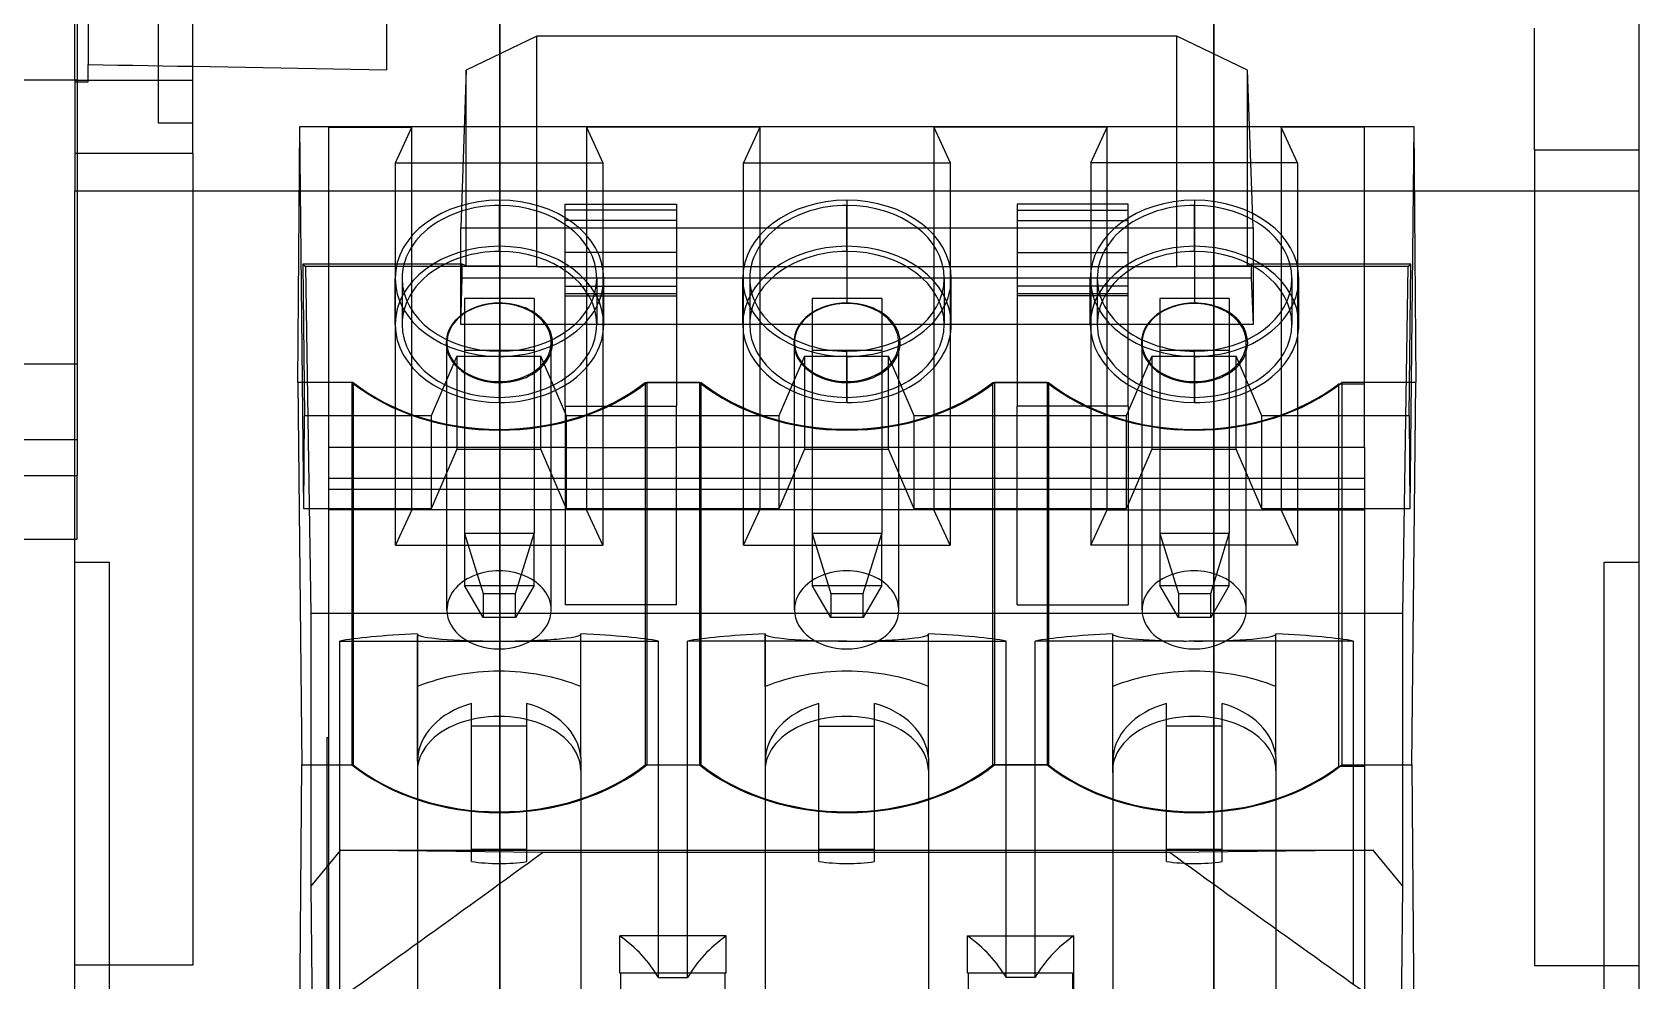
# Model space of a CAD drawing. Header units: inches. Extents: x -13.2 to 36, y -6.6 to 12.8.
# Drawn here: x -2.284 to -1.326, y 4.238 to 4.803 of the extents above; entities that cross this region are included whole.
import ezdxf

# ---------------------------------------------------------------- set-up
doc = ezdxf.new("R2010")
doc.units = ezdxf.units.IN
doc.header["$MEASUREMENT"] = 0
for name, color, linetype in [('MAIN-1', 7, 'Continuous'), ('MAIN-2', 7, 'Continuous'), ('PSYMS', 7, 'Continuous')]:
    doc.layers.add(name, color=color, linetype=linetype)

# ---------------------------------------------------------------- blocks, each defined once
blk = doc.blocks.new('2963938')
at = {"layer": 'MAIN-1'}
for p, q in [((0.88976, -1.52756), (0.88976, -1.91089)), ((0.83858, -1.91089), (0.88976, -1.91089)), ((0.88976, -1.94882), (0.88976, -1.91089)), ((0.83858, -1.94882), (0.88976, -1.94882))]:
    blk.add_line(p, q, dxfattribs=at)
at = {"layer": 'MAIN-2'}
for p, q in [((0.74202, -1.6752), (0.88976, -1.6752)), ((0.88976, -1.6752), (0.88976, -1.6752)), ((0, -1.84449), (0.88976, -1.84449)), ((0.88976, -1.88976), (0, -1.88976)), ((0.88976, -1.94882), (0.88976, -1.94882))]:
    blk.add_line(p, q, dxfattribs=at)
blk = doc.blocks.new('1085039')
at = {"layer": 'MAIN-1'}
for p, q in [((0.04175, 119.50813), (0.04175, 118.94368)), ((0.96585, 119.2077), (0.96585, 118.86843)), ((0.03381, 118.93407), (0.03381, 119.07656)), ((0.10389, 119.04163), (0.10389, 118.9426)), ((0.21946, 119.04163), (0.21946, 118.94058)), ((0.04175, 118.93337), (0.04175, 118.94368)), ((0.04175, 118.94368), (0.05063, 118.94353)), ((0.05063, 118.94353), (0.05951, 118.94337)), ((0.05951, 118.94337), (0.06838, 118.94322)), ((0.06838, 118.94322), (0.07726, 118.94306)), ((0.07726, 118.94306), (0.08614, 118.94291)), ((0.08614, 118.94291), (0.09501, 118.94275)), ((0.09501, 118.94275), (0.10389, 118.9426)), ((0.10389, 118.9426), (0.21946, 118.94058)), ((0.04175, 118.93407), (0.03381, 118.93407)), ((0.03381, 118.93407), (0.03381, 118.93337)), ((0.03381, 118.93337), (0.03381, 118.86843)), ((0.03381, 118.93337), (0.03495, 118.93337)), ((0.03495, 118.93337), (0.03608, 118.93337)), ((0.03608, 118.93337), (0.03722, 118.93337)), ((0.03722, 118.93337), (0.03835, 118.93337)), ((0.03835, 118.93337), (0.03949, 118.93337)), ((0.03949, 118.93337), (0.04062, 118.93337)), ((0.04062, 118.93337), (0.04175, 118.93337)), ((0.03381, 118.32243), (0.03381, 118.86843)), ((0.03381, 118.86843), (0.16696, 118.86843)), ((0.16696, 118.86843), (0.30011, 118.86843)), ((0.30011, 118.86843), (0.43326, 118.86843)), ((0.43326, 118.86843), (0.56641, 118.86843)), ((0.56641, 118.86843), (0.69956, 118.86843)), ((0.69956, 118.86843), (0.83271, 118.86843)), ((0.83271, 118.86843), (0.96585, 118.86843)), ((0.96585, 118.86843), (0.96585, 118.32243)), ((0.36589, 118.47426), (0.31245, 118.47426)), ((0.41934, 118.47426), (0.36589, 118.47426)), ((0.38159, 118.42466), (0.38159, 118.47426)), ((0.39897, 118.42466), (0.39897, 118.47426)), ((0.47278, 118.47426), (0.41934, 118.47426)), ((0.52622, 118.47426), (0.47278, 118.47426)), ((0.57967, 118.47426), (0.52622, 118.47426)), ((0.63311, 118.47426), (0.57967, 118.47426)), ((0.5888, 118.42466), (0.5888, 118.47426)), ((0.60601, 118.42466), (0.60601, 118.47426)), ((0.68655, 118.47426), (0.63311, 118.47426)), ((0.35855, 118.4027), (0.35855, 118.42466)), ((0.42202, 118.42466), (0.35855, 118.42466)), ((0.42202, 118.4027), (0.42202, 118.42466)), ((0.56576, 118.4027), (0.56576, 118.42466)), ((0.56576, 118.42466), (0.62905, 118.42466)), ((0.62905, 118.3805), (0.62905, 118.42466)), ((0.35855, 118.4027), (0.42202, 118.4027)), ((0.35917, 118.3805), (0.35917, 118.40225)), ((0.42131, 118.3805), (0.42131, 118.40218)), ((0.56576, 118.4027), (0.62843, 118.4027)), ((0.56638, 118.3805), (0.56638, 118.40225)), ((0.62843, 118.4027), (0.62843, 118.3805))]:
    blk.add_line(p, q, dxfattribs=at)
for centre, major_axis, ratio, start_param, end_param in [((-0.07776, 121.06812), (4.53479, 3.97801), 0.376442, -1.83675, -1.807944), ((1.07865, 121.06812), (4.55985, -3.97443), 0.3762, -1.335743, -1.306937), ((0.28668, 118.34686), (0.10356, 0), 0.748956, 0.795399, 0.803802), ((0.49389, 118.34686), (-0.10356, 0), 0.748956, -0.803802, -0.79419), ((0.49389, 118.34686), (-0.10356, 0), 0.748956, -2.346194, -2.33779)]:
    blk.add_ellipse(centre, major_axis=major_axis, ratio=ratio, start_param=start_param, end_param=end_param, dxfattribs=at)
at = {"layer": 'MAIN-2'}
for p, q in [((0.08352, 120.34867), (0.08352, 118.90895)), ((0.10423, 118.93405), (0.10423, 120.08128)), ((0.28706, 118.15012), (0.28706, 119.84399)), ((0.28709, 119.84322), (0.28709, 118.15012)), ((0.71257, 118.15012), (0.71257, 119.84322)), ((0.71261, 119.84399), (0.71261, 118.15012)), ((0.30923, 118.96061), (0.26709, 118.94026)), ((0.69043, 118.96061), (0.30923, 118.96061)), ((0.30923, 118.82331), (0.30923, 118.96061)), ((0.73258, 118.94026), (0.69043, 118.96061)), ((0.69043, 118.82331), (0.69043, 118.96061)), ((0.90372, 118.8928), (0.90372, 118.9653)), ((0.04175, 118.94368), (0.04175, 118.94368)), ((0.21946, 118.94058), (0.21946, 118.94058)), ((0.26709, 118.94026), (0.26375, 118.84636)), ((0.26709, 118.82367), (0.26709, 118.94026)), ((0.73592, 118.84636), (0.73258, 118.94026)), ((0.73258, 118.82367), (0.73258, 118.94026)), ((0.10423, 118.93407), (0.04175, 118.93407)), ((0.10423, 118.93405), (0.04175, 118.93403)), ((0.10423, 118.89074), (0.10423, 118.93407)), ((0.08352, 118.90895), (0.08352, 118.90895)), ((0.08352, 118.90895), (0.10423, 118.90895)), ((0.10423, 118.90895), (0.10423, 118.90895)), ((0.1668, 118.75425), (0.16798, 118.90674)), ((0.16798, 118.90674), (0.83169, 118.90674)), ((0.17022, 118.67892), (0.16798, 118.90674)), ((0.18519, 118.7155), (0.18519, 118.90627)), ((0.18519, 118.90627), (0.23469, 118.90627)), ((0.22496, 118.88518), (0.23469, 118.90627)), ((0.23469, 118.67845), (0.23469, 118.90627)), ((0.33867, 118.90627), (0.3484, 118.88518)), ((0.33867, 118.90627), (0.33867, 118.67845)), ((0.44197, 118.90627), (0.33867, 118.90627)), ((0.44197, 118.90627), (0.43224, 118.88518)), ((0.44197, 118.90627), (0.44197, 118.67845)), ((0.64909, 118.90627), (0.54579, 118.90627)), ((0.54579, 118.90627), (0.54579, 118.67845)), ((0.54579, 118.90627), (0.55552, 118.88518)), ((0.63936, 118.88518), (0.64909, 118.90627)), ((0.64909, 118.67845), (0.64909, 118.90627)), ((0.76237, 118.88518), (0.75264, 118.90627)), ((0.75264, 118.90627), (0.75264, 118.67845)), ((0.80241, 118.90627), (0.75264, 118.90627)), ((0.80241, 118.7155), (0.80241, 118.90627)), ((0.83169, 118.90674), (0.82944, 118.67892)), ((0.83169, 118.90674), (0.83287, 118.75425)), ((0.10423, 118.89074), (0.03381, 118.89074)), ((0.10423, 118.89074), (0.10423, 118.40723)), ((0.90372, 118.8928), (0.90372, 118.407)), ((0.90372, 118.8928), (0.96585, 118.8928)), ((0.22496, 118.65736), (0.22496, 118.88518)), ((0.22496, 118.88518), (0.3484, 118.88518)), ((0.3484, 118.88518), (0.3484, 118.65736)), ((0.43224, 118.65736), (0.43224, 118.88518)), ((0.43224, 118.88518), (0.55552, 118.88518)), ((0.55552, 118.88518), (0.55552, 118.65736)), ((0.63936, 118.88518), (0.63936, 118.65736)), ((0.76237, 118.88518), (0.63936, 118.88518)), ((0.76237, 118.88518), (0.76237, 118.65736)), ((0.28684, 118.86284), (0.28684, 118.83539)), ((0.49396, 118.86284), (0.49396, 118.83539)), ((0.70108, 118.86284), (0.70108, 118.83539)), ((0.28684, 118.83229), (0.28684, 118.85974)), ((0.32603, 118.83177), (0.32603, 118.86056)), ((0.32603, 118.86056), (0.39231, 118.86056)), ((0.39231, 118.85698), (0.32603, 118.85698)), ((0.39231, 118.86056), (0.39231, 118.83177)), ((0.49396, 118.83229), (0.49396, 118.85974)), ((0.59529, 118.86056), (0.59529, 118.83177)), ((0.66157, 118.86056), (0.59529, 118.86056)), ((0.59529, 118.85698), (0.66157, 118.85698)), ((0.66157, 118.83177), (0.66157, 118.86056)), ((0.70108, 118.83229), (0.70108, 118.85974)), ((0.26375, 118.78872), (0.26375, 118.84636)), ((0.26375, 118.84636), (0.73592, 118.84636)), ((0.39231, 118.85083), (0.32603, 118.85083)), ((0.59529, 118.85083), (0.66157, 118.85083)), ((0.73592, 118.84636), (0.73592, 118.78872)), ((0.28684, 118.83539), (0.28684, 118.82923)), ((0.49396, 118.83539), (0.49396, 118.82923)), ((0.70108, 118.83539), (0.70108, 118.82923)), ((0.26474, 118.82484), (0.16976, 118.82484)), ((0.16976, 118.82484), (0.17129, 118.82331)), ((0.16976, 118.82484), (0.17065, 118.7343)), ((0.30923, 118.82331), (0.17129, 118.82331)), ((0.17129, 118.82331), (0.17441, 118.61658)), ((0.26709, 118.82367), (0.26474, 118.82484)), ((0.26474, 118.81664), (0.26474, 118.82484)), ((0.30923, 118.82331), (0.26709, 118.82367)), ((0.28684, 118.82923), (0.28684, 118.82361)), ((0.28684, 118.82361), (0.28684, 118.8185)), ((0.30923, 118.82331), (0.69043, 118.82331)), ((0.32603, 118.74007), (0.32603, 118.83177)), ((0.39231, 118.83177), (0.32603, 118.83177)), ((0.39231, 118.83177), (0.39231, 118.74007)), ((0.49396, 118.82923), (0.49396, 118.82361)), ((0.49396, 118.82361), (0.49396, 118.8185)), ((0.59529, 118.83177), (0.59529, 118.74007)), ((0.59529, 118.83177), (0.66157, 118.83177)), ((0.66157, 118.74007), (0.66157, 118.83177)), ((0.73258, 118.82367), (0.69043, 118.82331)), ((0.82838, 118.82331), (0.69043, 118.82331)), ((0.70108, 118.82923), (0.70108, 118.82361)), ((0.70108, 118.82361), (0.70108, 118.8185)), ((0.73492, 118.82484), (0.73258, 118.82367)), ((0.73492, 118.82484), (0.73492, 118.81664)), ((0.82991, 118.82484), (0.73492, 118.82484)), ((0.82525, 118.61658), (0.82838, 118.82331)), ((0.82838, 118.82331), (0.82991, 118.82484)), ((0.82902, 118.7343), (0.82991, 118.82484)), ((0.2247, 118.78885), (0.2247, 118.8163)), ((0.22885, 118.8163), (0.22885, 118.78885)), ((0.26375, 118.78872), (0.26474, 118.81664)), ((0.26474, 118.81664), (0.73492, 118.81664)), ((0.28684, 118.8185), (0.28684, 118.81212)), ((0.34483, 118.8163), (0.34483, 118.78885)), ((0.34898, 118.78885), (0.34898, 118.8163)), ((0.43182, 118.78885), (0.43182, 118.8163)), ((0.43597, 118.8163), (0.43597, 118.78885)), ((0.49396, 118.8185), (0.49396, 118.81212)), ((0.55195, 118.8163), (0.55195, 118.78885)), ((0.5561, 118.78885), (0.5561, 118.8163)), ((0.63895, 118.78885), (0.63895, 118.8163)), ((0.64309, 118.8163), (0.64309, 118.78885)), ((0.70108, 118.8185), (0.70108, 118.81212)), ((0.73492, 118.81664), (0.73592, 118.78872)), ((0.75908, 118.8163), (0.75908, 118.78885)), ((0.76322, 118.78885), (0.76322, 118.8163)), ((0.26613, 118.80437), (0.26613, 118.66438)), ((0.30755, 118.80437), (0.26613, 118.80437)), ((0.28684, 118.81212), (0.28684, 118.80651)), ((0.28684, 118.80651), (0.28684, 118.80161)), ((0.30755, 118.80437), (0.30755, 118.66438)), ((0.32603, 118.81158), (0.39231, 118.81158)), ((0.32603, 118.80725), (0.39231, 118.80725)), ((0.32603, 118.80596), (0.39231, 118.80596)), ((0.47325, 118.80437), (0.47325, 118.66438)), ((0.51467, 118.80437), (0.47325, 118.80437)), ((0.49396, 118.81212), (0.49396, 118.80651)), ((0.49396, 118.80651), (0.49396, 118.80161)), ((0.51467, 118.80437), (0.51467, 118.66438)), ((0.66157, 118.81158), (0.59529, 118.81158)), ((0.59529, 118.80725), (0.66157, 118.80725)), ((0.66157, 118.80596), (0.59529, 118.80596)), ((0.68037, 118.80437), (0.68037, 118.66438)), ((0.72179, 118.80437), (0.68037, 118.80437)), ((0.70108, 118.81212), (0.70108, 118.80651)), ((0.70108, 118.80651), (0.70108, 118.80161)), ((0.72179, 118.80437), (0.72179, 118.66438)), ((0.73592, 118.78872), (0.26375, 118.78872)), ((0.25557, 118.61883), (0.25557, 118.77803)), ((0.3177, 118.61883), (0.3177, 118.77803)), ((0.46269, 118.61883), (0.46269, 118.77803)), ((0.52482, 118.61883), (0.52482, 118.77803)), ((0.66981, 118.61883), (0.66981, 118.77803)), ((0.73194, 118.61883), (0.73194, 118.77803)), ((0.26146, 118.76998), (0.24613, 118.7343)), ((0.26146, 118.76998), (0.26146, 118.7146)), ((0.26146, 118.76998), (0.31158, 118.76998)), ((0.30755, 118.77334), (0.26613, 118.77334)), ((0.28684, 118.74542), (0.28684, 118.77287)), ((0.28684, 118.76977), (0.28684, 118.74232)), ((0.31158, 118.7146), (0.31158, 118.76998)), ((0.32691, 118.7343), (0.31158, 118.76998)), ((0.46858, 118.76998), (0.45326, 118.7343)), ((0.46858, 118.76998), (0.46858, 118.7146)), ((0.46858, 118.76998), (0.51871, 118.76998)), ((0.51467, 118.77334), (0.47325, 118.77334)), ((0.49396, 118.74542), (0.49396, 118.77287)), ((0.49396, 118.76977), (0.49396, 118.74232)), ((0.51871, 118.7146), (0.51871, 118.76998)), ((0.53403, 118.7343), (0.51871, 118.76998)), ((0.6757, 118.76998), (0.66038, 118.7343)), ((0.6757, 118.76998), (0.72583, 118.76998)), ((0.6757, 118.76998), (0.6757, 118.7146)), ((0.72179, 118.77334), (0.68037, 118.77334)), ((0.70108, 118.74542), (0.70108, 118.77287)), ((0.70108, 118.76977), (0.70108, 118.74232)), ((0.72583, 118.7146), (0.72583, 118.76998)), ((0.74115, 118.7343), (0.72583, 118.76998)), ((0.19899, 118.75425), (0.1668, 118.75425)), ((0.1668, 118.75425), (0.16905, 118.52643)), ((0.19969, 118.75425), (0.18519, 118.75425)), ((0.19899, 118.75425), (0.19899, 118.52643)), ((0.19969, 118.75425), (0.19969, 118.52643)), ((0.28684, 118.75243), (0.28684, 118.75414)), ((0.28684, 118.75047), (0.28684, 118.75243)), ((0.28684, 118.74824), (0.28684, 118.75047)), ((0.28684, 118.74645), (0.28684, 118.74824)), ((0.28684, 118.74448), (0.28684, 118.74645)), ((0.37367, 118.75425), (0.40703, 118.75425)), ((0.37367, 118.75425), (0.37367, 118.52643)), ((0.37469, 118.75425), (0.37469, 118.52643)), ((0.40611, 118.75425), (0.37469, 118.75425)), ((0.40611, 118.75425), (0.40611, 118.52643)), ((0.40703, 118.52643), (0.40703, 118.75425)), ((0.49396, 118.75243), (0.49396, 118.75414)), ((0.49396, 118.75047), (0.49396, 118.75243)), ((0.49396, 118.74824), (0.49396, 118.75047)), ((0.49396, 118.74645), (0.49396, 118.74824)), ((0.49396, 118.74448), (0.49396, 118.74645)), ((0.58089, 118.75425), (0.61409, 118.75425)), ((0.58089, 118.52643), (0.58089, 118.75425)), ((0.58181, 118.75425), (0.58181, 118.52643)), ((0.61323, 118.75425), (0.58181, 118.75425)), ((0.61323, 118.75425), (0.61323, 118.52643)), ((0.61409, 118.75425), (0.61409, 118.52643)), ((0.70108, 118.75243), (0.70108, 118.75414)), ((0.70108, 118.75047), (0.70108, 118.75243)), ((0.70108, 118.74824), (0.70108, 118.75047)), ((0.70108, 118.74645), (0.70108, 118.74824)), ((0.70108, 118.74448), (0.70108, 118.74645)), ((0.80241, 118.75332), (0.78687, 118.75332)), ((0.78687, 118.75332), (0.78687, 118.5255)), ((0.78893, 118.75425), (0.78893, 118.52643)), ((0.83287, 118.75425), (0.78893, 118.75425)), ((0.83062, 118.52643), (0.83287, 118.75425)), ((0.28684, 118.74232), (0.28684, 118.74448)), ((0.32603, 118.74007), (0.39231, 118.74007)), ((0.32603, 118.74007), (0.32603, 118.62183)), ((0.39231, 118.62183), (0.39231, 118.74007)), ((0.49396, 118.74232), (0.49396, 118.74448)), ((0.59529, 118.62183), (0.59529, 118.74007)), ((0.66157, 118.74007), (0.59529, 118.74007)), ((0.66157, 118.74007), (0.66157, 118.62183)), ((0.70108, 118.74232), (0.70108, 118.74448)), ((0.17022, 118.67892), (0.17065, 118.7343)), ((0.24613, 118.7343), (0.17065, 118.7343)), ((0.24613, 118.7343), (0.24613, 118.67892)), ((0.32691, 118.67892), (0.32691, 118.7343)), ((0.45326, 118.7343), (0.32691, 118.7343)), ((0.45326, 118.7343), (0.45326, 118.67892)), ((0.53403, 118.67892), (0.53403, 118.7343)), ((0.66038, 118.7343), (0.53403, 118.7343)), ((0.66038, 118.7343), (0.66038, 118.67892)), ((0.74115, 118.67892), (0.74115, 118.7343)), ((0.82902, 118.7343), (0.74115, 118.7343)), ((0.82902, 118.7343), (0.82944, 118.67892)), ((0.18519, 118.38262), (0.18519, 118.7155)), ((0.32603, 118.7155), (0.18519, 118.7155)), ((0.26146, 118.7146), (0.24613, 118.67892)), ((0.26146, 118.7146), (0.31158, 118.7146)), ((0.32691, 118.67892), (0.31158, 118.7146)), ((0.32603, 118.7155), (0.39231, 118.7155)), ((0.59529, 118.7155), (0.39231, 118.7155)), ((0.46858, 118.7146), (0.45326, 118.67892)), ((0.46858, 118.7146), (0.51871, 118.7146)), ((0.53403, 118.67892), (0.51871, 118.7146)), ((0.66157, 118.7155), (0.59529, 118.7155)), ((0.6757, 118.7146), (0.66038, 118.67892)), ((0.80241, 118.7155), (0.66157, 118.7155)), ((0.6757, 118.7146), (0.72583, 118.7146)), ((0.74115, 118.67892), (0.72583, 118.7146)), ((0.80241, 118.7155), (0.80241, 118.39115)), ((0.80241, 118.69699), (0.18519, 118.69699)), ((0.18519, 118.69068), (0.80241, 118.69068)), ((0.24613, 118.67892), (0.17022, 118.67892)), ((0.23469, 118.67845), (0.18519, 118.67845)), ((0.23469, 118.67845), (0.22496, 118.65736)), ((0.33867, 118.67845), (0.23469, 118.67845)), ((0.45326, 118.67892), (0.32691, 118.67892)), ((0.3484, 118.65736), (0.33867, 118.67845)), ((0.44197, 118.67845), (0.33867, 118.67845)), ((0.43224, 118.65736), (0.44197, 118.67845)), ((0.54579, 118.67845), (0.44197, 118.67845)), ((0.66038, 118.67892), (0.53403, 118.67892)), ((0.64909, 118.67845), (0.54579, 118.67845)), ((0.55552, 118.65736), (0.54579, 118.67845)), ((0.63936, 118.65736), (0.64909, 118.67845)), ((0.64909, 118.67845), (0.75264, 118.67845)), ((0.82944, 118.67892), (0.74115, 118.67892)), ((0.75264, 118.67845), (0.80241, 118.67845)), ((0.76237, 118.65736), (0.75264, 118.67845)), ((0.30755, 118.66438), (0.26613, 118.66438)), ((0.26613, 118.66438), (0.27723, 118.62862)), ((0.26613, 118.66438), (0.26613, 118.63335)), ((0.29645, 118.62862), (0.30755, 118.66438)), ((0.30755, 118.63335), (0.30755, 118.66438)), ((0.51467, 118.66438), (0.47325, 118.66438)), ((0.47325, 118.66438), (0.47325, 118.63335)), ((0.47325, 118.66438), (0.48435, 118.62862)), ((0.50357, 118.62862), (0.51467, 118.66438)), ((0.51467, 118.63335), (0.51467, 118.66438)), ((0.68037, 118.66438), (0.69147, 118.62862)), ((0.68037, 118.66438), (0.68037, 118.63335)), ((0.72179, 118.66438), (0.68037, 118.66438)), ((0.71069, 118.62862), (0.72179, 118.66438)), ((0.72179, 118.63335), (0.72179, 118.66438)), ((0.22496, 118.65736), (0.3484, 118.65736)), ((0.43224, 118.65736), (0.55552, 118.65736)), ((0.76237, 118.65736), (0.63936, 118.65736)), ((0.03381, 118.64721), (0.03381, 118.64721)), ((0.03381, 118.64721), (0.03381, 118.64721)), ((0.03381, 118.64721), (0.03381, 118.64721)), ((0.03381, 118.64721), (0.03381, 118.64721)), ((0.03381, 118.64721), (0.03381, 118.64721)), ((0.03381, 118.64721), (0.03381, 118.64721)), ((0.03381, 118.64721), (0.03381, 118.64721)), ((0.03381, 118.64721), (0.03381, 118.64721)), ((0.03381, 118.64721), (0.03381, 118.64721)), ((0.03381, 118.64721), (0.03677, 118.64721)), ((0.03677, 118.64721), (0.03973, 118.64721)), ((0.03973, 118.64721), (0.04269, 118.64721)), ((0.04269, 118.64721), (0.04565, 118.64721)), ((0.04565, 118.64721), (0.04861, 118.64721)), ((0.04861, 118.64721), (0.05156, 118.64721)), ((0.05156, 118.64721), (0.05452, 118.64721)), ((0.05452, 118.64721), (0.05452, 118.64721)), ((0.05452, 118.23296), (0.05452, 118.64721)), ((0.05452, 118.64721), (0.05452, 118.64721)), ((0.05452, 118.64721), (0.05452, 118.64721)), ((0.05452, 118.64721), (0.05452, 118.64721)), ((0.05452, 118.64721), (0.05452, 118.64721)), ((0.05452, 118.64721), (0.05452, 118.64721)), ((0.05452, 118.64721), (0.05452, 118.64721)), ((0.05452, 118.64721), (0.05452, 118.64721)), ((0.05452, 118.23296), (0.05452, 118.64721)), ((0.05452, 118.64721), (0.05452, 118.64721)), ((0.05452, 118.23296), (0.05452, 118.64721)), ((0.94514, 118.64721), (0.94514, 118.64721)), ((0.94514, 118.64721), (0.94514, 118.64721)), ((0.94514, 118.64721), (0.94514, 118.64721)), ((0.94514, 118.23296), (0.94514, 118.64721)), ((0.94514, 118.64721), (0.94514, 118.64721)), ((0.94514, 118.64721), (0.9481, 118.64721)), ((0.94514, 118.23296), (0.94514, 118.64721)), ((0.94514, 118.64721), (0.94514, 118.64721)), ((0.94514, 118.64721), (0.94514, 118.64721)), ((0.94514, 118.23296), (0.94514, 118.64721)), ((0.94514, 118.64721), (0.94514, 118.64721)), ((0.94514, 118.64721), (0.94514, 118.64721)), ((0.94514, 118.64721), (0.94514, 118.64721)), ((0.9481, 118.64721), (0.95106, 118.64721)), ((0.95106, 118.64721), (0.95402, 118.64721)), ((0.95402, 118.64721), (0.95698, 118.64721)), ((0.95698, 118.64721), (0.95994, 118.64721)), ((0.95994, 118.64721), (0.9629, 118.64721)), ((0.9629, 118.64721), (0.96585, 118.64721)), ((0.96585, 118.64721), (0.96585, 118.64721)), ((0.96585, 118.64721), (0.96585, 118.64721)), ((0.96585, 118.64721), (0.96585, 118.64721)), ((0.96585, 118.64721), (0.96585, 118.64721)), ((0.96585, 118.64721), (0.96585, 118.64721)), ((0.96585, 118.64721), (0.96585, 118.64721)), ((0.96585, 118.64721), (0.96585, 118.64721)), ((0.96585, 118.64721), (0.96585, 118.64721)), ((0.96585, 118.64721), (0.96585, 118.64721)), ((0.27723, 118.61422), (0.26613, 118.63335)), ((0.26613, 118.63335), (0.30755, 118.63335)), ((0.30755, 118.63335), (0.29645, 118.61422)), ((0.48435, 118.61422), (0.47325, 118.63335)), ((0.47325, 118.63335), (0.51467, 118.63335)), ((0.51467, 118.63335), (0.50357, 118.61422)), ((0.69147, 118.61422), (0.68037, 118.63335)), ((0.68037, 118.63335), (0.72179, 118.63335)), ((0.72179, 118.63335), (0.71069, 118.61422)), ((0.27723, 118.62862), (0.27723, 118.61422)), ((0.27723, 118.62862), (0.29645, 118.62862)), ((0.29645, 118.61422), (0.29645, 118.62862)), ((0.48435, 118.62862), (0.48435, 118.61422)), ((0.48435, 118.62862), (0.50357, 118.62862)), ((0.50357, 118.61422), (0.50357, 118.62862)), ((0.69147, 118.62862), (0.69147, 118.61422)), ((0.69147, 118.62862), (0.71069, 118.62862)), ((0.71069, 118.61422), (0.71069, 118.62862)), ((0.17441, 118.61658), (0.17441, 118.45424)), ((0.82525, 118.61658), (0.17441, 118.61658)), ((0.29645, 118.61422), (0.27723, 118.61422)), ((0.39231, 118.62183), (0.32603, 118.62183)), ((0.50357, 118.61422), (0.48435, 118.61422)), ((0.59529, 118.62183), (0.66157, 118.62183)), ((0.71069, 118.61422), (0.69147, 118.61422)), ((0.82525, 118.45424), (0.82525, 118.61658)), ((0.23801, 118.60442), (0.23801, 118.52313)), ((0.23802, 118.60453), (0.23803, 118.60438)), ((0.23803, 118.60438), (0.23804, 118.60423)), ((0.23804, 118.60423), (0.23805, 118.60408)), ((0.23805, 118.60408), (0.23806, 118.60393)), ((0.23806, 118.60393), (0.23807, 118.60378)), ((0.23807, 118.60378), (0.23808, 118.60363)), ((0.23808, 118.60363), (0.23809, 118.60348)), ((0.23809, 118.57319), (0.23809, 118.60348)), ((0.33535, 118.57315), (0.33535, 118.60453)), ((0.44513, 118.60442), (0.44513, 118.52313)), ((0.44515, 118.60437), (0.44514, 118.60453)), ((0.44516, 118.60422), (0.44515, 118.60437)), ((0.44517, 118.60406), (0.44516, 118.60422)), ((0.44518, 118.60391), (0.44517, 118.60406)), ((0.44519, 118.60376), (0.44518, 118.60391)), ((0.4452, 118.6036), (0.44519, 118.60376)), ((0.44522, 118.60345), (0.4452, 118.6036)), ((0.44522, 118.57315), (0.44522, 118.60345)), ((0.54247, 118.57319), (0.54247, 118.60454)), ((0.65225, 118.60442), (0.65225, 118.52313)), ((0.65226, 118.60453), (0.65227, 118.60438)), ((0.65227, 118.60438), (0.65228, 118.60423)), ((0.65228, 118.60423), (0.65229, 118.60408)), ((0.65229, 118.60408), (0.6523, 118.60393)), ((0.6523, 118.60393), (0.65231, 118.60378)), ((0.65231, 118.60378), (0.65232, 118.60363)), ((0.65232, 118.60363), (0.65234, 118.60348)), ((0.65234, 118.57319), (0.65234, 118.60348)), ((0.74959, 118.57315), (0.74959, 118.60453)), ((0.19176, 118.60022), (0.28668, 118.60022)), ((0.19176, 118.38731), (0.19176, 118.60022)), ((0.28668, 118.60022), (0.38159, 118.60022)), ((0.38159, 118.47426), (0.38159, 118.60022)), ((0.4938, 118.60022), (0.39897, 118.60022)), ((0.39897, 118.47426), (0.39897, 118.60022)), ((0.4938, 118.60022), (0.5888, 118.60022)), ((0.5888, 118.47426), (0.5888, 118.60022)), ((0.6945, 118.60022), (0.60601, 118.60022)), ((0.60601, 118.47426), (0.60601, 118.60022)), ((0.6945, 118.60025), (0.6945, 118.59994)), ((0.79583, 118.60022), (0.70092, 118.60022)), ((0.79583, 118.39582), (0.79583, 118.60022)), ((0.23809, 118.52873), (0.23809, 118.57319)), ((0.33535, 118.53094), (0.33535, 118.57315)), ((0.44522, 118.57315), (0.44522, 118.52873)), ((0.54247, 118.53094), (0.54247, 118.57319)), ((0.65234, 118.52873), (0.65234, 118.57319)), ((0.74959, 118.53094), (0.74959, 118.57315)), ((0.27011, 118.46892), (0.27011, 118.56299)), ((0.30325, 118.46889), (0.30325, 118.56303)), ((0.47723, 118.46892), (0.47723, 118.56299)), ((0.51037, 118.46889), (0.51037, 118.56303)), ((0.68435, 118.46892), (0.68435, 118.56299)), ((0.71749, 118.46889), (0.71749, 118.56303)), ((0.30325, 118.54954), (0.27011, 118.54954)), ((0.47723, 118.54954), (0.51037, 118.54954)), ((0.71749, 118.54954), (0.68435, 118.54954)), ((0.18395, 118.54283), (0.18519, 118.54283)), ((0.18395, 118.54283), (0.18395, 118.38174)), ((0.16738, 118.31106), (0.16905, 118.52643)), ((0.16905, 118.52643), (0.19899, 118.52643)), ((0.18519, 118.52643), (0.19969, 118.52643)), ((0.23809, 118.52873), (0.23809, 118.30503)), ((0.33535, 118.53094), (0.33535, 118.30724)), ((0.37367, 118.52643), (0.40703, 118.52643)), ((0.37469, 118.52643), (0.40611, 118.52643)), ((0.44522, 118.52873), (0.44522, 118.30503)), ((0.54247, 118.53094), (0.54247, 118.30724)), ((0.61409, 118.52643), (0.58089, 118.52643)), ((0.58181, 118.52643), (0.61323, 118.52643)), ((0.65234, 118.52873), (0.65234, 118.30503)), ((0.74959, 118.53094), (0.74959, 118.30724)), ((0.78893, 118.52643), (0.83062, 118.52643)), ((0.83062, 118.52643), (0.83228, 118.31106)), ((0.80241, 118.5255), (0.78687, 118.5255)), ((0.19216, 118.47571), (0.17441, 118.45424)), ((0.19216, 118.47571), (0.80743, 118.47571)), ((0.31245, 118.47426), (0.19216, 118.47571)), ((0.30325, 118.47607), (0.27011, 118.47607)), ((0.51037, 118.47607), (0.47723, 118.47607)), ((0.71749, 118.47607), (0.68435, 118.47607)), ((0.80743, 118.47571), (0.68655, 118.47426)), ((0.82525, 118.45424), (0.80743, 118.47571)), ((0.17441, 118.45424), (0.1752, 118.37552)), ((0.82446, 118.37552), (0.82525, 118.45424)), ((0.38159, 118.39984), (0.38159, 118.42466)), ((0.39897, 118.39984), (0.39897, 118.42466)), ((0.5888, 118.39984), (0.5888, 118.42466)), ((0.60601, 118.39984), (0.60601, 118.42466)), ((0.10423, 118.40723), (0.03381, 118.40723)), ((0.03381, 118.40723), (0.03381, 118.40723)), ((0.10423, 118.40723), (0.10423, 118.40723)), ((0.90372, 118.407), (0.96585, 118.407)), ((0.90372, 118.407), (0.90372, 118.407)), ((0.96585, 118.407), (0.96585, 118.407)), ((0.38159, 118.39984), (0.39897, 118.39984)), ((0.60601, 118.39984), (0.5888, 118.39984))]:
    blk.add_line(p, q, dxfattribs=at)
for centre, major_axis, ratio, start_param, end_param in [((0.28684, 118.8163), (-0.06214, 0), 0.748956, -1.570796, 0), ((0.28684, 118.8163), (-0.06214, 0), 0.748956, 3.141593, 4.712389), ((0.49396, 118.8163), (-0.06214, 0), 0.748956, -1.570796, 0), ((0.49396, 118.8163), (-0.06214, 0), 0.748956, 3.141593, 4.712389), ((0.70108, 118.8163), (-0.06214, 0), 0.748956, -1.570796, 0), ((0.70108, 118.8163), (-0.06214, 0), 0.748956, 3.141593, 4.712389), ((0.28684, 118.8163), (0.05799, 0), 0.748956, 1.570796, 3.141593), ((0.28684, 118.8163), (0.05799, 0), 0.748956, 0, 1.570796), ((0.49396, 118.8163), (0.05799, 0), 0.748956, 1.570796, 3.141593), ((0.49396, 118.8163), (0.05799, 0), 0.748956, 0, 1.570796), ((0.70108, 118.8163), (0.05799, 0), 0.748956, 1.570796, 3.141593), ((0.70108, 118.8163), (0.05799, 0), 0.748956, 0, 1.570796), ((0.28684, 118.78885), (-0.06214, 0), 0.748956, -1.570796, 0), ((0.28684, 118.78885), (-0.06214, 0), 0.748956, 3.141593, 4.712389), ((0.49396, 118.78885), (-0.06214, 0), 0.748956, -1.570796, 0), ((0.49396, 118.78885), (-0.06214, 0), 0.748956, 3.141593, 4.712389), ((0.70108, 118.78885), (-0.06214, 0), 0.748956, -1.570796, 0), ((0.70108, 118.78885), (-0.06214, 0), 0.748956, 3.141593, 4.712389), ((0.28684, 118.78885), (0.05799, 0), 0.748956, 1.570796, 3.141593), ((0.28684, 118.78885), (0.05799, 0), 0.748956, 0, 1.570796), ((0.49396, 118.78885), (0.05799, 0), 0.748956, 1.570796, 3.141593), ((0.49396, 118.78885), (0.05799, 0), 0.748956, 0, 1.570796), ((0.70108, 118.78885), (0.05799, 0), 0.748956, 1.570796, 3.141593), ((0.70108, 118.78885), (0.05799, 0), 0.748956, 0, 1.570796), ((0.28684, 118.8163), (-0.06214, 0), 0.748956, 0, 1.570796), ((0.28684, 118.8163), (0.05799, 0), 0.748956, 3.141593, 4.712389), ((0.28684, 118.8163), (-0.06214, 0), 0.748956, 1.570796, 3.141593), ((0.28684, 118.8163), (0.05799, 0), 0.748956, -1.570796, 0), ((0.49396, 118.8163), (-0.06214, 0), 0.748956, 0, 1.570796), ((0.49396, 118.8163), (0.05799, 0), 0.748956, -3.141593, -1.570796), ((0.49396, 118.8163), (-0.06214, 0), 0.748956, 1.570796, 3.141593), ((0.49396, 118.8163), (0.05799, 0), 0.748956, -1.570796, 0), ((0.70108, 118.8163), (-0.06214, 0), 0.748956, 0, 1.570796), ((0.70108, 118.8163), (0.05799, 0), 0.748956, -3.141593, -1.570796), ((0.70108, 118.8163), (-0.06214, 0), 0.748956, 1.570796, 3.141593), ((0.70108, 118.8163), (0.05799, 0), 0.748956, -1.570796, 0), ((0.28684, 118.77788), (-0.03169, 0), 0.748956, -1.570796, 1.570796), ((0.28663, 118.77803), (0.03107, 0), 0.748956, 0, 3.141593), ((0.28684, 118.77788), (-0.03169, 0), 0.748956, 1.570796, 4.712389), ((0.49396, 118.77788), (-0.03169, 0), 0.748956, -1.570796, 1.570796), ((0.49375, 118.77803), (0.03107, 0), 0.748956, 0, 3.141593), ((0.49396, 118.77788), (-0.03169, 0), 0.748956, 1.570796, 4.712389), ((0.70108, 118.77788), (-0.03169, 0), 0.748956, -1.570796, 1.570796), ((0.70087, 118.77803), (0.03107, 0), 0.748956, 0, 3.141593), ((0.70108, 118.77788), (-0.03169, 0), 0.748956, 1.570796, 4.712389), ((0.28684, 118.78885), (-0.06214, 0), 0.748956, 0, 1.570796), ((0.28684, 118.78885), (0.05799, 0), 0.748956, 3.141593, 4.712389), ((0.28684, 118.78885), (-0.06214, 0), 0.748956, 1.570796, 3.141593), ((0.28684, 118.78885), (0.05799, 0), 0.748956, -1.570796, 0), ((0.49396, 118.78885), (-0.06214, 0), 0.748956, 0, 1.570796), ((0.49396, 118.78885), (0.05799, 0), 0.748956, 3.141593, 4.712389), ((0.49396, 118.78885), (-0.06214, 0), 0.748956, 1.570796, 3.141593), ((0.49396, 118.78885), (0.05799, 0), 0.748956, -1.570796, 0), ((0.70108, 118.78885), (-0.06214, 0), 0.748956, 0, 1.570796), ((0.70108, 118.78885), (0.05799, 0), 0.748956, -3.141593, -1.570796), ((0.70108, 118.78885), (-0.06214, 0), 0.748956, 1.570796, 3.141593), ((0.70108, 118.78885), (0.05799, 0), 0.748956, -1.570796, 0), ((0.28663, 118.77803), (0.03107, 0), 0.748956, 3.141593, 6.283185), ((0.49375, 118.77803), (0.03107, 0), 0.748956, 3.141593, 6.283185), ((0.70087, 118.77803), (0.03107, 0), 0.748956, 3.141593, 6.283185), ((0.28684, 118.8163), (-0.12075, 0), 0.748956, 0.756112, 2.38548), ((0.28668, 118.8163), (-0.12013, 0), 0.748956, 0.761013, 2.38058), ((0.49396, 118.8163), (-0.12075, 0), 0.748956, 0.756112, 2.38548), ((0.49396, 118.8163), (0.12009, 0), 0.748956, -2.380237, -0.761356), ((0.70108, 118.8163), (-0.12075, 0), 0.748956, 0.756112, 2.38548), ((0.70108, 118.8163), (-0.12013, 0), 0.748956, 0.761013, 2.366195), ((0.28663, 118.61883), (0.03107, 0), 0.748956, 0, 3.141593), ((0.49375, 118.61883), (0.03107, 0), 0.748956, 0, 3.141593), ((0.70087, 118.61883), (0.03107, 0), 0.748956, 0, 3.141593), ((0.28663, 118.61883), (0.03107, 0), 0.748956, 3.141593, 6.283185), ((0.49375, 118.61883), (0.03107, 0), 0.748956, 3.141593, 6.283185), ((0.70087, 118.61883), (0.03107, 0), 0.748956, 3.141593, 6.283185), ((0.28668, 118.59664), (-0.10356, 0), 0.086336, -1.081702, -0.411517), ((0.28668, 118.60442), (-0.04867, 0), 0.086336, -0.027149, 0), ((0.28668, 118.60442), (-0.04867, 0), 0.086336, 0, 1.570796), ((0.28668, 118.60442), (-0.04867, 0), 0.086336, 1.570796, 3.141593), ((0.28668, 118.59664), (-0.10356, 0), 0.086336, -2.730076, -2.060087), ((0.49389, 118.59664), (-0.10356, 0), 0.086336, -1.08071, -0.411517), ((0.4938, 118.60442), (-0.04867, 0), 0.086336, -0.026157, 0), ((0.4938, 118.60442), (-0.04867, 0), 0.086336, 0, 1.570796), ((0.4938, 118.60442), (-0.04867, 0), 0.086336, 1.570796, 3.141593), ((0.49389, 118.59664), (-0.10356, 0), 0.086336, -2.730076, -2.05911), ((0.70092, 118.59664), (0.10356, 0), 0.086336, 2.059891, 2.730076), ((0.70092, 118.60442), (0.04867, 0), 0.086336, 3.114443, 3.141593), ((0.70092, 118.60442), (0.04867, 0), 0.086336, -3.141593, -1.703097), ((0.70092, 118.60442), (0.04867, 0), 0.086336, -1.570796, 0), ((0.70092, 118.59664), (0.10356, 0), 0.086336, 0.411517, 1.081506), ((0.70092, 118.56797), (-0.04867, 0), 0.66262, -1.570796, -1.438496), ((0.28668, 118.50469), (0.10356, 0), 0.748956, 1.570796, 2.05911), ((0.28668, 118.50469), (0.10356, 0), 0.748956, 1.081506, 1.570796), ((0.49389, 118.50469), (0.10356, 0), 0.748956, 1.570796, 2.060087), ((0.49389, 118.50469), (0.10356, 0), 0.748956, 1.082483, 1.570796), ((0.70092, 118.50469), (0.10356, 0), 0.748956, 1.570796, 2.05911), ((0.70092, 118.50469), (0.10356, 0), 0.748956, 1.081506, 1.570796), ((0.28668, 118.52313), (-0.04867, 0), 0.66262, -3.141593, 0), ((0.28677, 118.52873), (-0.04867, 0), 0.748956, -1.221474, 0), ((0.28677, 118.52873), (-0.04867, 0), 0.748956, -3.080995, -1.916214), ((0.4938, 118.52313), (-0.04867, 0), 0.66262, -3.141593, 0), ((0.49389, 118.52873), (-0.04867, 0), 0.748956, -1.221474, 0), ((0.49389, 118.52873), (-0.04867, 0), 0.748956, -3.080995, -1.916214), ((0.70092, 118.52313), (-0.04867, 0), 0.66262, -3.141593, 0), ((0.70101, 118.52873), (-0.04867, 0), 0.748956, -1.221474, 0), ((0.70101, 118.52873), (-0.04867, 0), 0.748956, -3.080995, -1.916214), ((0.28684, 118.58848), (-0.12075, 0), 0.748956, 0.756112, 2.38548), ((0.28668, 118.58848), (-0.12013, 0), 0.748956, 0.761013, 2.38058), ((0.49396, 118.58848), (-0.12075, 0), 0.748956, 0.756112, 2.38548), ((0.49396, 118.58848), (0.12009, 0), 0.748956, -2.380237, -0.761356), ((0.70108, 118.58848), (-0.12075, 0), 0.748956, 0.756112, 2.38548), ((0.70108, 118.58848), (-0.12013, 0), 0.748956, 0.761013, 2.366195), ((0.28668, 118.52313), (-0.04867, 0), 0.66262, 0, 0.060597), ((0.4938, 118.52313), (-0.04867, 0), 0.66262, 0, 0.060597), ((0.70092, 118.52313), (-0.04867, 0), 0.66262, 0, 0.060597), ((0.28677, 118.48715), (-0.04867, 0), 0.398736, 1.221474, 1.916214), ((0.49389, 118.48715), (-0.04867, 0), 0.398736, 1.221474, 1.916214), ((0.70101, 118.48715), (-0.04867, 0), 0.398736, 1.221474, 1.916214), ((0.28668, 118.36882), (0.10356, 0), 0.748956, 0.411517, 0.803802), ((0.49389, 118.36882), (0.10356, 0), 0.748956, 2.33779, 2.730076), ((0.49389, 118.36882), (0.10356, 0), 0.748956, 0.411517, 0.803802), ((0.70092, 118.36882), (0.10356, 0), 0.748956, 2.33779, 2.730076)]:
    blk.add_ellipse(centre, major_axis=major_axis, ratio=ratio, start_param=start_param, end_param=end_param, dxfattribs=at)

msp = doc.modelspace()

# ---------------------------------------------------------------- block references
at = {"layer": 'PSYMS'}
for name, p in [('1085039', (-2.29219, -114.15992)), ('2963938', (-3.14668, 6.4499))]:
    msp.add_blockref(name, p, dxfattribs=at)

doc.saveas('drawing.dxf')
